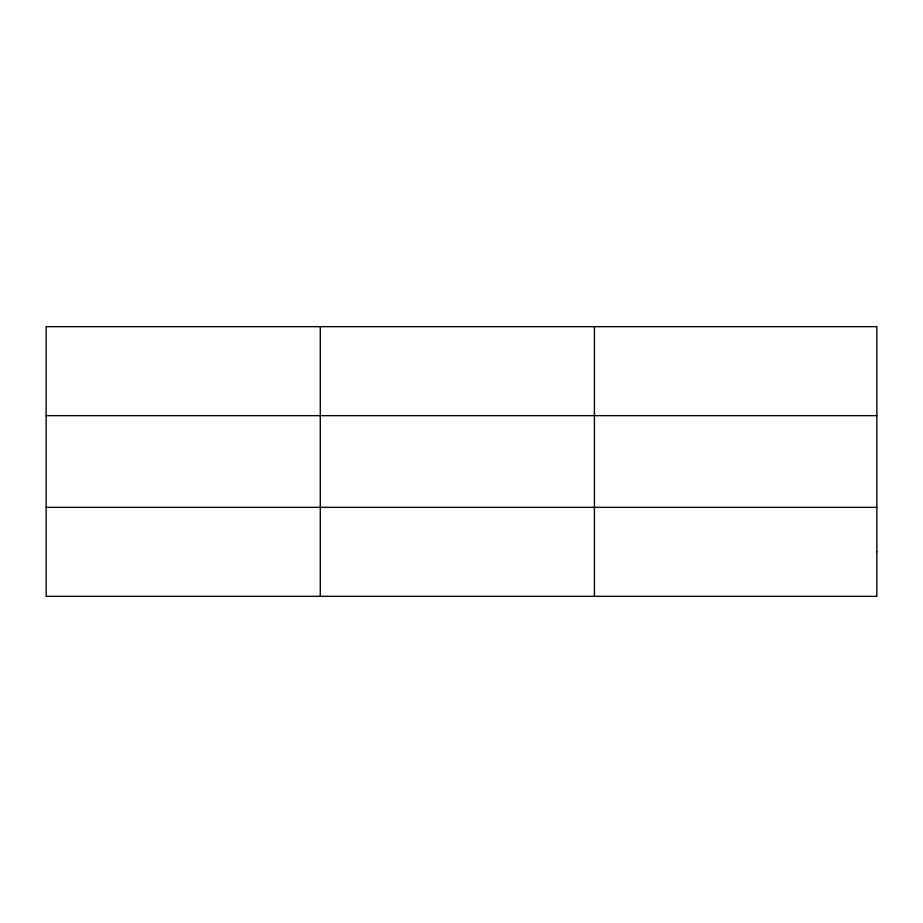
<?xml version="1.0" encoding="UTF-8"?>
<svg xmlns="http://www.w3.org/2000/svg" width="923" height="923" viewBox="0 0 923 923"><rect width="100%" height="100%" fill="white"/><g stroke="black" fill="none" stroke-linecap="round" stroke-linejoin="round"><path stroke-width="1.38" d="M320.281 326.661L320.281 596.339M594.412 326.661L594.412 596.339M46.15 415.65L876.85 415.65M46.15 507.35L876.85 507.35M876.85 551.85L876.85 596.339L46.15 596.339L46.15 326.661L876.85 326.661L876.85 551.85"/></g></svg>
